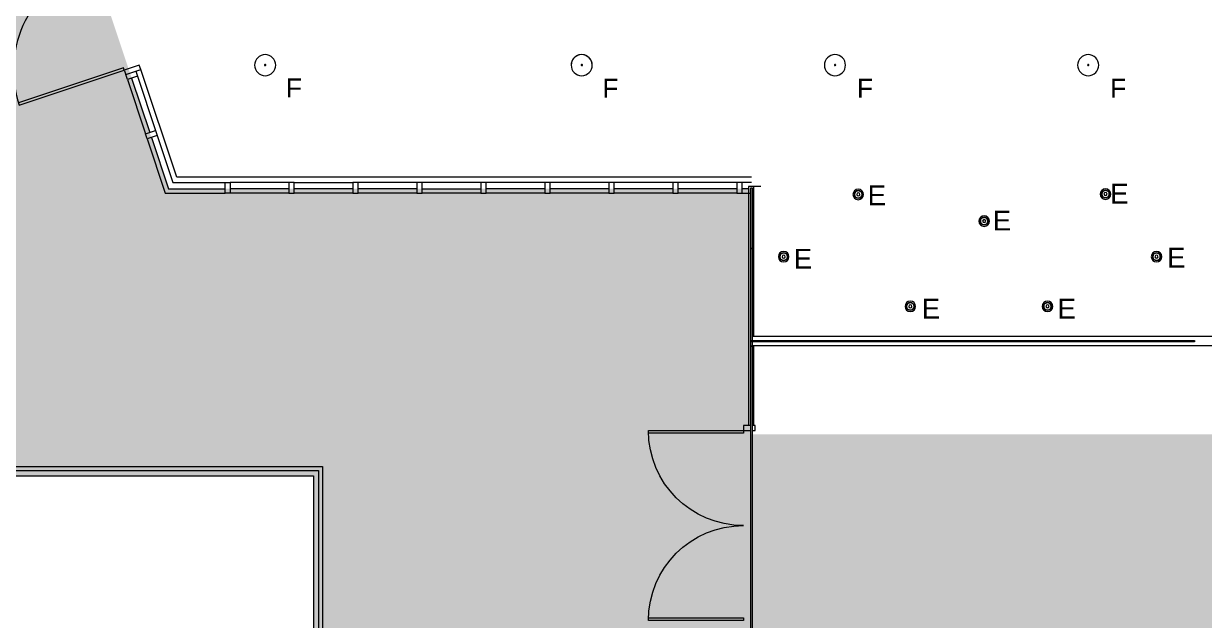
# Model space of a CAD drawing. Header units: inches. Extents: x -1102 to 2793, y -575 to 685.
# Drawn here: x -877.3 to -429.7, y 66.9 to 293.3 of the extents above; entities that cross this region are included whole.
import ezdxf

# ---------------------------------------------------------------- set-up
doc = ezdxf.new("R2010")
doc.units = ezdxf.units.IN
doc.header["$MEASUREMENT"] = 0
for name, color, linetype, lineweight in [('8603 Westwood - 2nd Floor - suite 200 230_dwg _2_', 8, 'Continuous', 9), ('A-DETL-GENF', 92, 'Continuous', 9), ('A-DOOR-EXST', 7, 'Continuous', 9), ('A-FLOR-BALC-EXST', 7, 'Continuous', 9), ('A-FLOR-HRAL-EXST', 7, 'Continuous', 9), ('A-GLAZ-CURT', 52, 'Continuous', 9), ('A-GLAZ-EXST', 7, 'Continuous', 9), ('A-GLAZ-SILL-EXST', 7, 'Continuous', 9), ('E-LITE-EQPM', 33, 'Continuous', 9), ('E-LITE-EQPM-IDEN', 33, 'Continuous', 9), ('G-ANNO-TEXT', 231, 'Continuous', 9), ('I-WALL', 2, 'Continuous', 13), ('I-WALL-FULL-EXST', 7, 'Continuous', 9), ('Q-CASE', 31, 'Continuous', 9)]:
    doc.layers.add(name, color=color, linetype=linetype, lineweight=lineweight)
doc.styles.add('Arial', font='arial.ttf', dxfattribs={"height": 7.5})
doc.styles.add('Arial_1', font='arial.ttf', dxfattribs={"height": 7.125})

# ---------------------------------------------------------------- blocks, each defined once
blk = doc.blocks.new('8603 Westwood - 2nd Floor - suite 200 230_dwg_SM56-2424565-Reflected Ceiling Plan')
at = {"layer": 'A-DOOR-EXST', "flags": 128}
for points in [[(0, 36), (0, 0), (1, 0), (1, 35.99)], [(71, 35.99), (71, 0), (72, 0), (72, 36)]]:
    blk.add_lwpolyline(points, dxfattribs=at)
at = {"layer": 'A-DOOR-EXST'}
for centre, start, end in [((0, 0), 360, 90), ((72, 0), 90, 180)]:
    blk.add_arc(centre, 36, start, end, dxfattribs=at)
blk = doc.blocks.new('8603 Westwood - 2nd Floor - suite 200 230_dwg_SM59-2424567-Reflected Ceiling Plan')
at = {"layer": 'A-DOOR-EXST', "flags": 128}
blk.add_lwpolyline([(0, 42), (0, 0), (1, 0), (1, 41.99)], dxfattribs=at)
at = {"layer": 'A-DOOR-EXST'}
blk.add_arc((0, 0), 42, 360, 90, dxfattribs=at)
blk = doc.blocks.new('8603 Westwood - 2nd Floor - suite 200 230_dwg _2_-2424548-Reflected Ceiling Plan')
at = {"layer": 'A-DOOR-EXST'}
blk.add_line((80.9, 713.86), (82.13, 713.86), dxfattribs=at)
at = {"layer": 'A-DOOR-EXST', "flags": 128}
for points in [[(-152.69, 850.21), (-150.8, 850.84), (-151.35, 852.51), (-157.04, 850.61), (-156.49, 848.95)], [(80.4, 715.86), (77.63, 715.86), (77.63, 713.86), (80.4, 713.86)], [(82.13, 713.86), (82.13, 715.86), (80.9, 715.86)]]:
    blk.add_lwpolyline(points, dxfattribs=at)
at = {"layer": 'A-FLOR-BALC-EXST', "flags": 128}
blk.add_lwpolyline([(-16.75, 1140), (-56.75, 1260), (-420, 1260), (-232.25, 696.75), (-85.37, 696.75), (-85.37, 588)], dxfattribs=at)
at = {"layer": 'A-FLOR-HRAL-EXST', "flags": 128}
for points in [[(-18.86, 1140), (-58.19, 1258), (-417.22, 1258), (-230.81, 698.75), (-83.37, 698.75), (-83.37, 588)], [(-20.44, 1140), (-59.27, 1256.5), (-415.14, 1256.5), (-229.73, 700.25), (-81.87, 700.25), (-81.87, 588)]]:
    blk.add_lwpolyline(points, dxfattribs=at)
at = {"layer": 'A-GLAZ-EXST'}
for p, q in [((-154.3, 847.57), (-147.42, 826.94)), ((-94.62, 805.64), (-116.87, 805.64)), ((-70.37, 805.64), (-92.62, 805.64)), ((-46.12, 805.64), (-68.37, 805.64)), ((-44.12, 805.64), (-21.87, 805.64)), ((2.38, 805.64), (-19.87, 805.64)), ((26.63, 805.64), (4.38, 805.64)), ((50.88, 805.64), (28.63, 805.64)), ((75.13, 805.64), (52.88, 805.64)), ((79.54, 805.64), (77.13, 805.64)), ((80.9, 804), (81.54, 804)), ((81.54, 715.86), (81.54, 746.12))]:
    blk.add_line(p, q, dxfattribs=at)
at = {"layer": 'A-GLAZ-EXST', "flags": 128}
for points in [[(-155.86, 847.05), (-156.49, 848.95), (-152.69, 850.21), (-152.06, 848.31)], [(-148.35, 824.52), (-148.98, 826.42), (-145.18, 827.68), (-144.55, 825.78)], [(-116.87, 804), (-118.87, 804), (-118.87, 808), (-116.87, 808)], [(-94.62, 804), (-92.62, 804), (-92.62, 808), (-94.62, 808)], [(-70.37, 804), (-68.37, 804), (-68.37, 808), (-70.37, 808)], [(-46.12, 804), (-44.12, 804), (-44.12, 808), (-46.12, 808)], [(-21.87, 804), (-19.87, 804), (-19.87, 808), (-21.87, 808)], [(2.38, 804), (4.38, 804), (4.38, 808), (2.38, 808)], [(26.63, 804), (28.63, 804), (28.63, 808), (26.63, 808)], [(50.88, 804), (52.88, 804), (52.88, 808), (50.88, 808)], [(75.13, 804), (77.13, 804), (77.13, 808), (75.13, 808)]]:
    blk.add_lwpolyline(points, close=True, dxfattribs=at)
for points in [[(-146.79, 825.04), (-140.32, 805.64), (-118.87, 805.64)], [(81.54, 749.61), (81.54, 806.5), (79.54, 806.5), (79.54, 804), (80.4, 804)]]:
    blk.add_lwpolyline(points, dxfattribs=at)
at = {"layer": 'A-GLAZ-SILL-EXST'}
for p, q in [((-155.86, 847.05), (-148.98, 826.42)), ((-152.06, 848.31), (-145.18, 827.68)), ((-94.62, 808), (-116.87, 808)), ((-92.62, 808), (-70.37, 808)), ((-46.12, 808), (-68.37, 808)), ((-21.87, 808), (-44.12, 808)), ((2.38, 808), (-19.87, 808)), ((26.63, 808), (4.38, 808)), ((50.88, 808), (28.63, 808)), ((75.13, 808), (52.88, 808)), ((80.7, 808), (77.13, 808)), ((-94.62, 804), (-116.87, 804)), ((-70.37, 804), (-92.62, 804)), ((-46.12, 804), (-68.37, 804)), ((-21.87, 804), (-44.12, 804)), ((2.38, 804), (-19.87, 804)), ((26.63, 804), (4.38, 804)), ((50.88, 804), (28.63, 804)), ((75.13, 804), (52.88, 804))]:
    blk.add_line(p, q, dxfattribs=at)
at = {"layer": 'A-GLAZ-SILL-EXST', "flags": 128}
for points in [[(80.7, 810), (-137.18, 810), (-150.8, 850.84)], [(-148.35, 824.52), (-141.51, 804), (-118.87, 804)], [(-144.55, 825.78), (-138.63, 808), (-118.87, 808)], [(77.13, 804), (79.54, 804), (79.54, 715.86)]]:
    blk.add_lwpolyline(points, dxfattribs=at)
at = {"layer": 'I-WALL-FULL-EXST'}
blk.add_line((84.2, 806.5), (81.58, 806.5), dxfattribs=at)
at = {"rotation": 108.4315742340662}
blk.add_blockref('8603 Westwood - 2nd Floor - suite 200 230_dwg_SM59-2424567-Reflected Ceiling Plan', (-157.05, 850.61), dxfattribs=at)
at = {"extrusion": (0, 0, -1), "zscale": -1, "rotation": 270}
blk.add_blockref('8603 Westwood - 2nd Floor - suite 200 230_dwg_SM56-2424565-Reflected Ceiling Plan', (-77.63, 713.86), dxfattribs=at)
blk = doc.blocks.new('- CYLINDER LIGHT20 - - CYLINDER LIGHT-2443236-Reflected Ceiling Plan')
at = {"layer": 'Q-CASE', "lineweight": 13}
for centre, radius, start, end in [((-391, 246.84), 4, 0, 180), ((-391, 246.84), 4, 360, 180), ((-391, 246.84), 4, 180, 360), ((-391, 246.84), 4, 180, 360), ((-390.97, 246.9), 0.25, 60, 180), ((-390.97, 246.9), 0.25, 60, 180), ((-390.97, 246.9), 0.25, 180, 240), ((-390.97, 246.9), 0.25, 180, 240), ((-390.97, 246.9), 0.25, 241.9243, 0), ((-390.97, 246.9), 0.25, 241.9243, 300), ((-390.97, 246.9), 0.25, 300, 0), ((-390.97, 246.9), 0.25, 0, 58.0757), ((-390.97, 246.9), 0.25, 0, 58.0757)]:
    blk.add_arc(centre, radius, start, end, dxfattribs=at)
blk = doc.blocks.new('- CYLINDER LIGHT21 - - CYLINDER LIGHT-2443267-Reflected Ceiling Plan')
at = {"layer": 'Q-CASE', "lineweight": 13}
for centre, radius, start, end in [((-391, 246.84), 4, 0, 180), ((-391, 246.84), 4, 360, 180), ((-391, 246.84), 4, 180, 360), ((-391, 246.84), 4, 180, 360), ((-390.97, 246.9), 0.25, 60, 180), ((-390.97, 246.9), 0.25, 60, 180), ((-390.97, 246.9), 0.25, 180, 240), ((-390.97, 246.9), 0.25, 180, 240), ((-390.97, 246.9), 0.25, 241.9243, 0), ((-390.97, 246.9), 0.25, 241.9243, 0), ((-390.97, 246.9), 0.25, 0, 58.0757), ((-390.97, 246.9), 0.25, 0, 58.0757)]:
    blk.add_arc(centre, radius, start, end, dxfattribs=at)
blk = doc.blocks.new('- CYLINDER LIGHT22 - - CYLINDER LIGHT-2443290-Reflected Ceiling Plan')
at = {"layer": 'Q-CASE', "lineweight": 13}
for centre, radius, start, end in [((-391, 246.84), 4, 0, 180), ((-391, 246.84), 4, 360, 120), ((-391, 246.84), 4, 140, 180), ((-391, 246.84), 4, 180, 360), ((-391, 246.84), 4, 180, 360), ((-391, 246.84), 4, 120, 140), ((-390.97, 246.9), 0.25, 60, 180), ((-390.97, 246.9), 0.25, 60, 180), ((-390.97, 246.9), 0.25, 180, 240), ((-390.97, 246.9), 0.25, 180, 240), ((-390.97, 246.9), 0.25, 241.9243, 0), ((-390.97, 246.9), 0.25, 241.9243, 0), ((-390.97, 246.9), 0.25, 0, 58.0757), ((-390.97, 246.9), 0.25, 0, 58.0757)]:
    blk.add_arc(centre, radius, start, end, dxfattribs=at)
blk = doc.blocks.new('System Panel - Glazed-2449183-Reflected Ceiling Plan')
at = {"layer": 'A-GLAZ-CURT', "color": 250, "lineweight": 20}
for p, q in [((-11.5, -0.25), (-11.5, 0.25)), ((-11.5, 0.25), (11.5, 0.25)), ((11.5, 0.25), (11.5, -0.25)), ((11.5, -0.25), (-11.5, -0.25))]:
    blk.add_line(p, q, dxfattribs=at)
blk = doc.blocks.new('System Panel - Glazed-2449228-Reflected Ceiling Plan')
at = {"layer": 'A-GLAZ-CURT', "color": 250, "lineweight": 20}
for p, q in [((-18.57, -0.25), (-18.57, 0.25)), ((-18.57, 0.25), (18.57, 0.25)), ((18.57, 0.25), (18.57, -0.25)), ((18.57, -0.25), (-18.57, -0.25))]:
    blk.add_line(p, q, dxfattribs=at)
blk = doc.blocks.new('System Panel - Glazed-2474526-Reflected Ceiling Plan')
at = {"layer": 'A-GLAZ-CURT', "color": 250, "lineweight": 20}
for p, q in [((-149.93, -0.25), (-149.93, 0.25)), ((-149.93, 0.25), (149.93, 0.25)), ((149.93, 0.25), (149.93, -0.25)), ((149.93, -0.25), (-149.93, -0.25))]:
    blk.add_line(p, q, dxfattribs=at)
blk = doc.blocks.new('Edison_Light_Pendant_19220 - Edison_Light_Pendant_19220-2468195-Reflected Ceiling Plan')
at = {"layer": 'E-LITE-EQPM', "lineweight": 20, "flags": 128}
for points in [[(-1.45, 0), (-1.44, 0.06), (-1.44, 0.12), (-1.44, 0.17), (-1.43, 0.23), (-1.42, 0.29), (-1.4, 0.34), (-1.39, 0.4), (-1.37, 0.45), (-1.35, 0.51), (-1.33, 0.56), (-1.31, 0.62), (-1.28, 0.67), (-1.25, 0.72), (-1.23, 0.77), (-1.19, 0.82), (-1.16, 0.86), (-1.12, 0.91), (-1.09, 0.95), (-1.05, 1), (-1.01, 1.04), (-0.97, 1.08), (-0.92, 1.11), (-0.88, 1.15), (-0.83, 1.18), (-0.78, 1.22), (-0.73, 1.25), (-0.68, 1.28), (-0.63, 1.3), (-0.58, 1.33), (-0.52, 1.35), (-0.47, 1.37), (-0.41, 1.39), (-0.36, 1.4), (-0.3, 1.41), (-0.25, 1.42), (-0.19, 1.43), (-0.13, 1.44), (-0.07, 1.44), (-0.02, 1.45), (0.04, 1.45), (0.1, 1.44), (0.16, 1.44), (0.21, 1.43), (0.27, 1.42), (0.33, 1.41), (0.38, 1.39), (0.44, 1.38), (0.49, 1.36), (0.55, 1.34), (0.6, 1.31), (0.65, 1.29), (0.7, 1.26), (0.75, 1.23), (0.8, 1.2), (0.85, 1.17), (0.9, 1.13), (0.94, 1.1), (0.98, 1.06), (1.03, 1.02), (1.07, 0.98), (1.1, 0.93), (1.14, 0.89), (1.18, 0.84), (1.21, 0.79), (1.24, 0.75), (1.27, 0.7), (1.29, 0.64), (1.32, 0.59), (1.34, 0.54), (1.36, 0.48), (1.38, 0.43), (1.4, 0.37), (1.41, 0.32), (1.42, 0.26), (1.43, 0.2), (1.44, 0.15), (1.44, 0.09), (1.45, 0.03), (1.45, 0)], [(1.45, 0), (1.44, -0.06), (1.44, -0.12), (1.44, -0.17), (1.43, -0.23), (1.42, -0.29), (1.4, -0.34), (1.39, -0.4), (1.37, -0.45), (1.35, -0.51), (1.33, -0.56), (1.31, -0.62), (1.28, -0.67), (1.25, -0.72), (1.23, -0.77), (1.19, -0.82), (1.16, -0.86), (1.12, -0.91), (1.09, -0.95), (1.05, -1), (1.01, -1.04), (0.97, -1.08), (0.92, -1.11), (0.88, -1.15), (0.83, -1.18), (0.78, -1.22), (0.73, -1.25), (0.68, -1.28), (0.63, -1.3), (0.58, -1.33), (0.52, -1.35), (0.47, -1.37), (0.41, -1.39), (0.36, -1.4), (0.3, -1.41), (0.25, -1.42), (0.19, -1.43), (0.13, -1.44), (0.07, -1.44), (0.02, -1.45), (-0.04, -1.45), (-0.1, -1.44), (-0.16, -1.44), (-0.21, -1.43), (-0.27, -1.42), (-0.33, -1.41), (-0.38, -1.39), (-0.44, -1.38), (-0.49, -1.36), (-0.55, -1.34), (-0.6, -1.31), (-0.65, -1.29), (-0.7, -1.26), (-0.75, -1.23), (-0.8, -1.2), (-0.85, -1.17), (-0.9, -1.13), (-0.94, -1.1), (-0.98, -1.06), (-1.03, -1.02), (-1.07, -0.98), (-1.1, -0.93), (-1.14, -0.89), (-1.18, -0.84), (-1.21, -0.79), (-1.24, -0.75), (-1.27, -0.7), (-1.29, -0.64), (-1.32, -0.59), (-1.34, -0.54), (-1.36, -0.48), (-1.38, -0.43), (-1.4, -0.37), (-1.41, -0.32), (-1.42, -0.26), (-1.43, -0.2), (-1.44, -0.15), (-1.44, -0.09), (-1.45, -0.03), (-1.45, 0)]]:
    blk.add_lwpolyline(points, dxfattribs=at)
at = {"layer": 'E-LITE-EQPM', "lineweight": 20}
for radius, start, end in [(2, 0, 180), (2, 180, 360), (1.44, 360, 180), (1.44, 180, 360), (0.583, 360, 180), (0.583, 180, 360)]:
    blk.add_arc((0, 0), radius, start, end, dxfattribs=at)
blk = doc.blocks.new('- CYLINDER LIGHT4 - - CYLINDER LIGHT-2491185-Reflected Ceiling Plan')
at = {"layer": 'Q-CASE', "lineweight": 13}
for centre, radius, start, end in [((-391, 246.84), 4, 0, 180), ((-391, 246.84), 4, 360, 180), ((-391, 246.84), 4, 180, 360), ((-391, 246.84), 4, 180, 360), ((-390.97, 246.9), 0.25, 60, 180), ((-390.97, 246.9), 0.25, 60, 180), ((-390.97, 246.9), 0.25, 180, 240), ((-390.97, 246.9), 0.25, 180, 240), ((-390.97, 246.9), 0.25, 241.9243, 0), ((-390.97, 246.9), 0.25, 241.9243, 0), ((-390.97, 246.9), 0.25, 0, 58.0757), ((-390.97, 246.9), 0.25, 0, 58.0757)]:
    blk.add_arc(centre, radius, start, end, dxfattribs=at)

msp = doc.modelspace()

# ---------------------------------------------------------------- hatches: boundary and pattern name
at = {"layer": 'A-DETL-GENF'}
h = msp.add_hatch(color=9, dxfattribs=at)
h.paths.add_polyline_path([(320.57, -574.97), (1181.18, -574.97), (974.68, 47.27), (980.07, 47.51), (985.42, 48.24), (990.68, 49.44), (995.81, 51.1), (1000.77, 53.22), (1005.53, 55.78), (1010.03, 58.75), (1014.25, 62.12), (1018.15, 65.85), (1021.7, 69.91), (1024.87, 74.27), (1027.63, 78.91), (1029.98, 83.77), (1031.87, 88.82), (1033.31, 94.02), (1034.27, 99.33), (1034.75, 104.7), (1034.75, 110.1), (1034.27, 115.47), (1033.31, 120.78), (1031.87, 125.98), (1029.98, 131.03), (1027.63, 135.89), (1024.87, 140.52), (1021.7, 144.89), (1018.15, 148.95), (1014.25, 152.68), (1010.03, 156.04), (1005.53, 159.02), (1000.77, 161.57), (995.81, 163.69), (990.68, 165.36), (985.42, 166.56), (980.07, 167.29), (974.68, 167.53), (933.68, 167.53), (943.68, 137.54), (679.06, 137.54), (679.06, 134.04), (365.9, 134.04), (365.9, 137.54), (329.9, 137.54), (329.9, 134.04), (317.06, 134.04), (317.06, 137.54), (315.06, 137.54), (315.06, 134.04), (-134.69, 134.04), (-133.82, 135.79), (-134.69, 137.54), (-601.42, 137.54), (-601.42, 230.67), (-822.39, 230.67), (-867.43, 366.24), (-869.47, 372.86), (-871.52, 381.22), (-873.08, 389.68), (-874.16, 398.22), (-874.76, 406.8), (-874.86, 415.41), (-874.46, 424), (-873.58, 432.56), (-872.21, 441.06), (-870.35, 449.46), (-868.02, 457.74), (-865.22, 465.88), (-861.96, 473.84), (-858.25, 481.6), (-854.1, 489.14), (-849.52, 496.43), (-844.54, 503.45), (-839.16, 510.16), (-833.41, 516.56), (-827.3, 522.62), (-820.7, 528.45), (-814.1, 533.65), (-807.04, 538.58), (-799.72, 543.1), (-792.15, 547.19), (-783.73, 551.09), (-776.37, 554.04), (-768.21, 556.78), (-759.91, 559.04), (-751.49, 560.83), (-742.99, 562.14), (-734.42, 562.95), (-725.82, 563.28), (-698.23, 563.28), (-738.82, 685.04), (-1102.06, 685.04), (-914.31, 121.79), (-767.44, 121.79), (-767.44, 13.04), (-878.07, 13.04), (-883.44, 12.79), (-888.78, 12.07), (-894.03, 10.87), (-899.15, 9.21), (-904.1, 7.09), (-908.84, 4.54), (-913.33, 1.58), (-917.54, -1.78), (-921.43, -5.5), (-924.97, -9.56), (-928.14, -13.91), (-930.9, -18.53), (-933.24, -23.38), (-935.13, -28.42), (-936.56, -33.61), (-937.52, -38.91), (-938, -44.27), (-938, -49.66), (-937.52, -55.02), (-936.56, -60.32), (-935.13, -65.51), (-933.24, -70.55), (-930.9, -75.4), (-928.14, -80.02), (-924.97, -84.37), (-921.43, -88.43), (-917.54, -92.15), (-913.33, -95.51), (-908.84, -98.47), (-904.1, -101.02), (-899.15, -103.14), (-894.03, -104.8), (-888.78, -106), (-883.44, -106.72), (-878.07, -106.96), (-763.94, -106.96), (-763.94, -214.96), (-802.07, -214.96), (-682.06, -574.97), (-601.17, -574.97)], flags=0)
h.paths.add_polyline_path([(-188.57, 126.54), (-188.57, 134.04), (-185.07, 134.04), (-185.07, 126.54), (-187.44, 126.54)], flags=0)

# ---------------------------------------------------------------- linework, layer by layer
at = {"layer": 'I-WALL'}
for p, q in [((-324.52, 174.65), (-601.17, 174.65)), ((-601.17, 171.15), (-323.78, 171.15))]:
    msp.add_line(p, q, dxfattribs=at)
at = {"layer": 'I-WALL', "color": 250, "lineweight": 20}
for p, q in [((-601.42, 172.65), (-601.42, 173.15)), ((-601.42, 173.15), (-433.42, 173.15)), ((-433.42, 172.65), (-601.42, 172.65)), ((-433.42, 173.15), (-433.42, 172.65))]:
    msp.add_line(p, q, dxfattribs=at)

# ---------------------------------------------------------------- block references
at = {"layer": '8603 Westwood - 2nd Floor - suite 200 230_dwg _2_', "color": 7}
msp.add_blockref('8603 Westwood - 2nd Floor - suite 200 230_dwg _2_-2424548-Reflected Ceiling Plan', (-682.07, -574.96), dxfattribs=at)
at = {"layer": 'A-GLAZ-CURT', "rotation": 269.9999999999999}
for name, p in [('System Panel - Glazed-2449183-Reflected Ceiling Plan', (-601.42, 219.54)), ('System Panel - Glazed-2449228-Reflected Ceiling Plan', (-601.42, 189.47)), ('System Panel - Glazed-2474526-Reflected Ceiling Plan', (-601.42, 20.97))]:
    msp.add_blockref(name, p, dxfattribs=at)
at = {"layer": 'E-LITE-EQPM', "lineweight": 20}
for p in [(-560.9, 228.53), (-467.17, 228.65), (-513.17, 218.4), (-589.17, 204.9), (-447.83, 204.9), (-541.17, 186.04), (-489.17, 186.04)]:
    msp.add_blockref('Edison_Light_Pendant_19220 - Edison_Light_Pendant_19220-2468195-Reflected Ceiling Plan', p, dxfattribs=at)
at = {"layer": 'Q-CASE', "lineweight": 13}
for name, p in [('- CYLINDER LIGHT4 - - CYLINDER LIGHT-2491185-Reflected Ceiling Plan', (-394.73, 30.72)), ('- CYLINDER LIGHT22 - - CYLINDER LIGHT-2443290-Reflected Ceiling Plan', (-274.73, 30.72)), ('- CYLINDER LIGHT21 - - CYLINDER LIGHT-2443267-Reflected Ceiling Plan', (-178.73, 30.72)), ('- CYLINDER LIGHT20 - - CYLINDER LIGHT-2443236-Reflected Ceiling Plan', (-82.73, 30.72))]:
    msp.add_blockref(name, p, dxfattribs=at)

# ---------------------------------------------------------------- texts
at = {"layer": 'E-LITE-EQPM-IDEN', "char_height": 7.5, "width": 8.787, "attachment_point": 1, "style": 'Arial'}
for insert in [(-557.34, 231.94), (-465.39, 232.54), (-509.94, 222.35), (-585.38, 207.85), (-443.82, 208.28), (-536.83, 188.93), (-485.36, 188.93)]:
    msp.add_mtext('E', dxfattribs=dict(at, insert=insert))
at = {"layer": 'G-ANNO-TEXT', "color": 7, "char_height": 7.12, "width": 7.272, "attachment_point": 1, "style": 'Arial_1'}
for insert in [(-777.87, 272.51), (-657.9, 272.4), (-561.4, 272.4), (-465.4, 272.4)]:
    msp.add_mtext('F', dxfattribs=dict(at, insert=insert))

doc.saveas('drawing.dxf')
